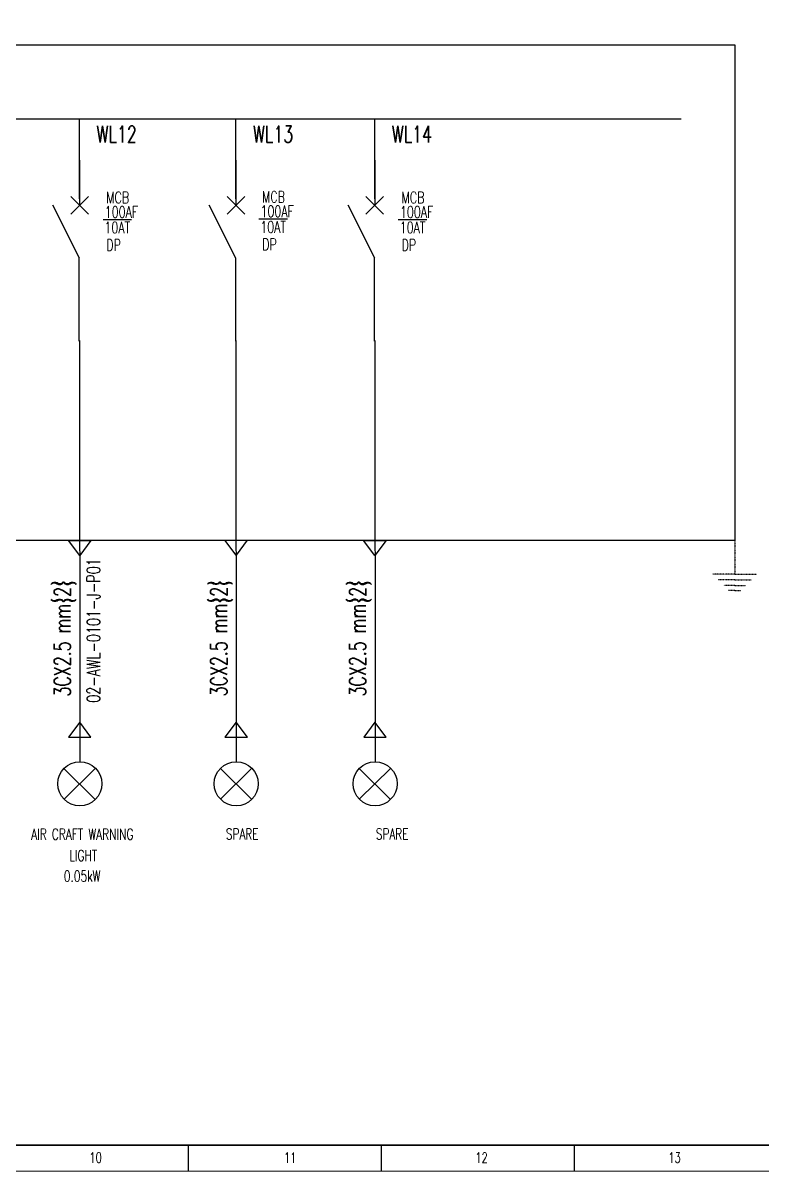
# Model space of a CAD drawing. Header units: millimetres. Extents: x 3292726 to 8935364, y 4222064 to 4817603.
# Drawn here: x 8575127 to 8776309, y 4223330 to 4535970 of the extents above; entities that cross this region are included whole.
import ezdxf

# ---------------------------------------------------------------- set-up
doc = ezdxf.new("R2010")
doc.units = ezdxf.units.MM
doc.linetypes.add('JIS_02_0.7', pattern=[1.35, 0.75, -0.6])
doc.layers.add('ELECTRICAL', color=7, linetype='Continuous')
doc.layers.add('LGT1', color=7, linetype='Continuous')
doc.styles.add('HZTXT', font='simplexs.shx', dxfattribs={"width": 0.7, "bigfont": 'hztxt.shx'})
doc.styles.add('TEG BORDER', font='txt_qlt.shx', dxfattribs={"width": 0.7, "bigfont": 'hztxt.shx'})

# ---------------------------------------------------------------- blocks, each defined once
blk = doc.blocks.new('TEG BORDER A2')
at = {"linetype": 'Continuous'}
blk.add_line((5, 5), (489, 5), dxfattribs=at)
for p, q in [((371.25, 0), (371.25, 5)), ((408.37, 0), (408.37, 5)), ((445.5, 0), (445.5, 5))]:
    blk.add_line(p, q)
at = {"color": 5, "lineweight": 15}
blk.add_lwpolyline([(0, 420), (594, 420), (594, 0), (0, 0)], close=True, dxfattribs=at)
blk.add_lwpolyline([(5, 415), (589, 415), (589, 5), (5, 5)], close=True)
at = {"char_height": 2, "width": 2, "attachment_point": 7, "style": 'TEG BORDER'}
for s, insert in [('\\pi2.2204e-016;10', (352.17, 1.59)), ('\\pi0.3;11', (389.3, 1.59)), ('\\pi2.2204e-016;12', (426.42, 1.59)), ('\\pi2.2204e-016;13', (463.55, 1.59))]:
    blk.add_mtext(s, dxfattribs=dict(at, insert=insert))
blk = doc.blocks.new('cb')
at = {"color": 7, "linetype": 'Continuous'}
for p, q in [((1409.02, -2241.93), (1413.02, -2245.93)), ((1413.02, -2241.93), (1409.02, -2245.93)), ((1411.02, -2255.93), (1404.95, -2243.93))]:
    blk.add_line(p, q, dxfattribs=at)

msp = doc.modelspace()

# ---------------------------------------------------------------- linework, layer by layer
at = {"linetype": 'ByBlock', "lineweight": -3}
msp.add_line((8149216, 4509904), (8754333, 4509904), dxfattribs=at)
at = {"color": 7, "lineweight": -3}
for p, q in [((8590525, 4488102), (8590525, 4509904)), ((8633102, 4488102), (8633102, 4509904)), ((8670892, 4488102), (8670892, 4509904)), ((8590525, 4498611), (8590525, 4486319)), ((8633102, 4498611), (8633102, 4486319)), ((8670892, 4498611), (8670892, 4486319)), ((8590539, 4449464), (8590609, 4334795)), ((8633116, 4449464), (8633186, 4334795)), ((8670906, 4449464), (8670976, 4334795)), ((8586283, 4332953), (8594818, 4324519)), ((8586309, 4324611), (8594890, 4332999)), ((8628861, 4332953), (8637395, 4324519)), ((8628886, 4324611), (8637468, 4332999)), ((8666650, 4332953), (8675185, 4324519)), ((8666676, 4324611), (8675258, 4332999))]:
    msp.add_line(p, q, dxfattribs=at)
at = {"lineweight": -3}
for p, q in [((8596923, 4482433), (8604690, 4482433)), ((8639331, 4482602), (8647098, 4482602)), ((8677290, 4482433), (8685057, 4482433)), ((8590455, 4449319), (8590455, 4471962)), ((8633032, 4449319), (8633032, 4471962)), ((8670822, 4449319), (8670822, 4471962))]:
    msp.add_line(p, q, dxfattribs=at)
at = {"linetype": 'JIS_02_0.7', "lineweight": -3}
for p, q in [((8768871, 4395050), (8768871, 4385858)), ((8768871, 4385858), (8762913, 4385858)), ((8768871, 4384349), (8764364, 4384349)), ((8768871, 4385858), (8774829, 4385858)), ((8768871, 4384349), (8773378, 4384349)), ((8768871, 4382785), (8765866, 4382785)), ((8768871, 4381406), (8767192, 4381406)), ((8768871, 4382785), (8771876, 4382785)), ((8768871, 4381406), (8770550, 4381406))]:
    msp.add_line(p, q, dxfattribs=at)
msp.add_lwpolyline([(8131324, 4530027), (8768871, 4530027), (8768871, 4395050), (8131324, 4395050)], close=True)
at = {"color": 7, "lineweight": -3}
for centre in [(8590609, 4328795), (8633186, 4328795), (8670976, 4328795)]:
    msp.add_circle(centre, 6000, dxfattribs=at)
at = {"layer": 'ELECTRICAL', "lineweight": -3}
for points in [[(8587518, 4395077), (8593618, 4395077), (8590568, 4390990), (8587518, 4395077)], [(8630097, 4395115), (8636197, 4395115), (8633147, 4391027), (8630097, 4395115)], [(8667853, 4395045), (8673953, 4395045), (8670903, 4390958), (8667853, 4395045)], [(8587534, 4341458), (8593634, 4341458), (8590584, 4345546), (8587534, 4341458)], [(8630111, 4341458), (8636212, 4341458), (8633162, 4345546), (8630111, 4341458)], [(8667901, 4341458), (8674002, 4341458), (8670952, 4345546), (8667901, 4341458)]]:
    msp.add_lwpolyline(points, dxfattribs=at)

# ---------------------------------------------------------------- block references
at = {"xscale": 1414.822142748791, "yscale": 1414.822142748791, "zscale": 1414.822142748791}
msp.add_blockref('TEG BORDER A2', (8094960, 4223330), dxfattribs=at)
at = {"lineweight": -3, "xscale": 1200, "yscale": 1200, "zscale": 1200}
for p in [(6897307, 7179035), (6939884, 7179035), (6977674, 7179035)]:
    msp.add_blockref('cb', p, dxfattribs=at)

# ---------------------------------------------------------------- texts
at = {"color": 7, "lineweight": -3, "style": 'HZTXT', "width": 0.7}
for s, p in [('AIR CRAFT WARNING ', (8577360, 4313552)), ('SPARE', (8630353, 4313609)), ('SPARE', (8671177, 4313618)), ('LIGHT', (8587756, 4307747)), ('0.05kW', (8586270, 4302150))]:
    msp.add_text(s, height=3000, dxfattribs=at).set_placement(p)
at = {"layer": 'LGT1', "color": 7, "lineweight": -3, "style": 'HZTXT', "width": 0.7}
for s, height, p in [('WL12', 4500, (8595178, 4503415)), ('WL13', 4500, (8637755, 4503415)), ('WL14', 4500, (8675545, 4503415)), ('MCB', 3150, (8597795, 4486868)), ('MCB', 3150, (8640203, 4487037)), ('MCB', 3150, (8678162, 4486868)), ('100AF', 3150, (8597383, 4482906)), ('100AF', 3150, (8639792, 4483075)), ('100AF', 3150, (8677751, 4482906)), ('10AT', 3150, (8597316, 4478685)), ('10AT', 3150, (8639724, 4478854)), ('10AT', 3150, (8677683, 4478685)), ('DP', 3150, (8597837, 4473919)), ('DP', 3150, (8640245, 4474087)), ('DP', 3150, (8678204, 4473919))]:
    msp.add_text(s, height=height, dxfattribs=at).set_placement(p)
for s, height, p in [('02-AWL-0101-J-P01', 3645, (8596153, 4350856)), ('3CX2.5 mm{2}', 4500, (8588102, 4352554)), ('3CX2.5 mm{2}', 4500, (8630680, 4352591)), ('3CX2.5 mm{2}', 4500, (8668475, 4352574))]:
    msp.add_text(s, height=height, rotation=90, dxfattribs=at).set_placement(p)

doc.saveas('drawing.dxf')
